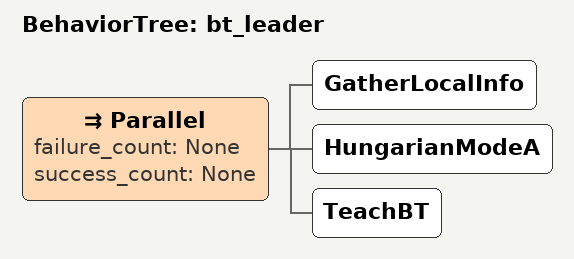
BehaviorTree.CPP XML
<?xml version="1.0" encoding="UTF-8"?>
<root BTCPP_format="4">
  <BehaviorTree ID="bt_leader">
    <Parallel failure_count="None"
              success_count="None">
      <GatherLocalInfo/>
      <HungarianModeA/>
      <TeachBT/>
    </Parallel>
  </BehaviorTree>

</root>
